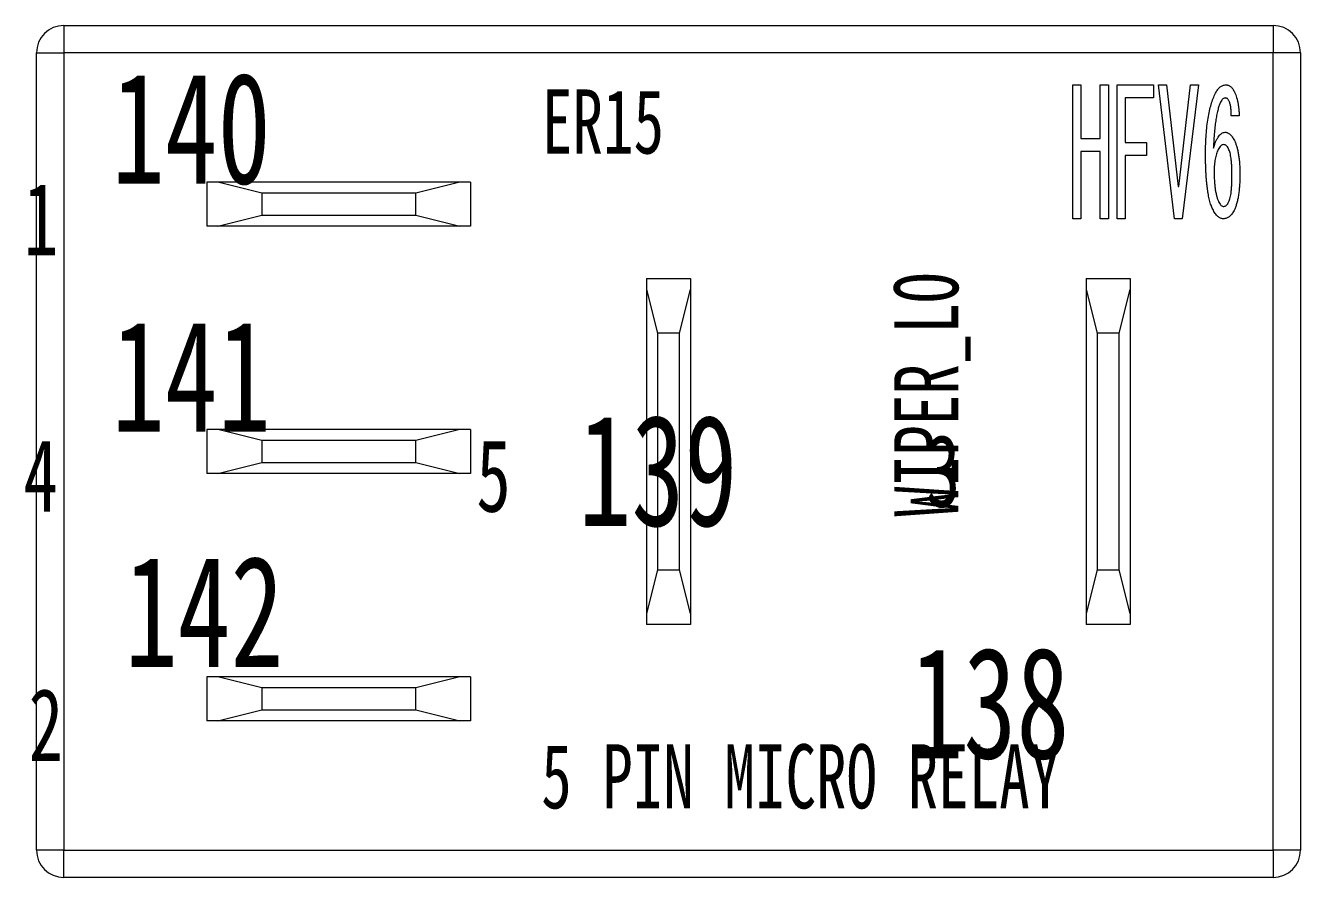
# Model space of a CAD drawing. Header units: inches. Extents: x 47316 to 59086, y 3141 to 11743.
# Drawn here: x 50566.5 to 50618.7, y 10089.8 to 10124.6 of the extents above; entities that cross this region are included whole.
import ezdxf
from ezdxf.enums import TextEntityAlignment as Align

# ---------------------------------------------------------------- set-up
doc = ezdxf.new("R2010")
doc.units = ezdxf.units.IN
doc.header["$MEASUREMENT"] = 0
doc.layers.add('1', color=1, linetype='Continuous')
doc.styles.add('MtX_STSong', font='')
doc.styles.add('仿宋', font='仿宋_GB2312.ttf', dxfattribs={"width": 0.7})
doc.styles.get('MtX_STSong').set_extended_font_data('STSong')

msp = doc.modelspace()

# ---------------------------------------------------------------- linework, layer by layer
at = {"color": 0, "linetype": 'Continuous', "lineweight": 15}
for p, q in [((50568.105, 10124.643), (50617.605, 10124.643)), ((50568.105, 10124.643), (50568.105, 10123.518)), ((50617.605, 10124.643), (50617.605, 10123.518)), ((50566.98, 10123.518), (50568.105, 10123.518)), ((50566.98, 10090.893), (50566.98, 10123.518)), ((50568.105, 10123.518), (50568.105, 10090.893)), ((50617.605, 10123.518), (50568.105, 10123.518)), ((50618.73, 10123.518), (50617.605, 10123.518)), ((50617.605, 10090.893), (50617.605, 10123.518)), ((50618.73, 10123.518), (50618.73, 10090.893)), ((50573.955, 10118.23), (50573.955, 10116.43)), ((50584.755, 10118.23), (50573.955, 10118.23)), ((50576.205, 10117.78), (50574.405, 10118.23)), ((50584.305, 10118.23), (50582.505, 10117.78)), ((50584.755, 10118.23), (50584.755, 10116.43)), ((50576.205, 10117.78), (50576.205, 10116.88)), ((50582.505, 10117.78), (50576.205, 10117.78)), ((50582.505, 10116.88), (50582.505, 10117.78)), ((50584.755, 10116.43), (50573.955, 10116.43)), ((50574.405, 10116.43), (50576.205, 10116.88)), ((50576.205, 10116.88), (50582.505, 10116.88)), ((50582.505, 10116.88), (50584.305, 10116.43)), ((50591.955, 10114.293), (50591.955, 10100.118)), ((50591.955, 10114.293), (50593.755, 10114.293)), ((50591.955, 10113.843), (50592.405, 10112.043)), ((50593.305, 10112.043), (50593.755, 10113.843)), ((50593.755, 10114.293), (50593.755, 10100.118)), ((50609.955, 10114.293), (50609.955, 10100.118)), ((50609.955, 10114.293), (50611.755, 10114.293)), ((50609.955, 10113.843), (50610.405, 10112.043)), ((50611.305, 10112.043), (50611.755, 10113.843)), ((50611.755, 10114.293), (50611.755, 10100.118)), ((50592.405, 10112.043), (50592.405, 10102.368)), ((50593.305, 10112.043), (50592.405, 10112.043)), ((50593.305, 10102.368), (50593.305, 10112.043)), ((50610.405, 10112.043), (50610.405, 10102.368)), ((50611.305, 10112.043), (50610.405, 10112.043)), ((50611.305, 10102.368), (50611.305, 10112.043)), ((50573.955, 10108.105), (50573.955, 10106.305)), ((50584.755, 10108.105), (50573.955, 10108.105)), ((50576.205, 10107.655), (50574.405, 10108.105)), ((50584.305, 10108.105), (50582.505, 10107.655)), ((50584.755, 10108.105), (50584.755, 10106.305)), ((50576.205, 10107.655), (50576.205, 10106.755)), ((50582.505, 10107.655), (50576.205, 10107.655)), ((50582.505, 10106.755), (50582.505, 10107.655)), ((50574.405, 10106.305), (50576.205, 10106.755)), ((50576.205, 10106.755), (50582.505, 10106.755)), ((50582.505, 10106.755), (50584.305, 10106.305)), ((50584.755, 10106.305), (50573.955, 10106.305)), ((50592.405, 10102.368), (50591.955, 10100.568)), ((50592.405, 10102.368), (50593.305, 10102.368)), ((50593.755, 10100.568), (50593.305, 10102.368)), ((50610.405, 10102.368), (50609.955, 10100.568)), ((50610.405, 10102.368), (50611.305, 10102.368)), ((50611.755, 10100.568), (50611.305, 10102.368)), ((50593.755, 10100.118), (50591.955, 10100.118)), ((50611.755, 10100.118), (50609.955, 10100.118)), ((50573.955, 10097.98), (50573.955, 10096.18)), ((50584.755, 10097.98), (50573.955, 10097.98)), ((50576.205, 10097.53), (50574.405, 10097.98)), ((50584.305, 10097.98), (50582.505, 10097.53)), ((50584.755, 10097.98), (50584.755, 10096.18)), ((50576.205, 10097.53), (50576.205, 10096.63)), ((50582.505, 10097.53), (50576.205, 10097.53)), ((50582.505, 10096.63), (50582.505, 10097.53)), ((50574.405, 10096.18), (50576.205, 10096.63)), ((50576.205, 10096.63), (50582.505, 10096.63)), ((50582.505, 10096.63), (50584.305, 10096.18)), ((50584.755, 10096.18), (50573.955, 10096.18)), ((50568.105, 10090.893), (50566.98, 10090.893)), ((50568.105, 10090.893), (50617.605, 10090.893)), ((50568.105, 10089.768), (50568.105, 10090.893)), ((50617.605, 10090.893), (50617.605, 10089.768)), ((50618.73, 10090.893), (50617.605, 10090.893)), ((50617.605, 10089.768), (50568.105, 10089.768))]:
    msp.add_line(p, q, dxfattribs=at)
for centre, start, end in [((50568.105, 10123.518), 90, 180), ((50617.605, 10123.518), 0, 90), ((50568.105, 10090.893), 180, 270), ((50617.605, 10090.893), 270, 0)]:
    msp.add_arc(centre, 1.125, start, end, dxfattribs=at)
at = {"layer": '1', "color": 255, "linetype": 'Continuous', "lineweight": 13}
for p, q in [((50609.407, 10116.732), (50609.407, 10122.212)), ((50609.407, 10122.212), (50609.74, 10122.212)), ((50609.74, 10122.212), (50609.74, 10120.019)), ((50610.532, 10122.212), (50610.865, 10122.212)), ((50610.532, 10120.019), (50610.532, 10122.212)), ((50610.865, 10122.212), (50610.865, 10116.732)), ((50611.22, 10116.732), (50611.22, 10122.212)), ((50611.22, 10122.212), (50612.706, 10122.212)), ((50612.706, 10122.212), (50612.706, 10121.679)), ((50613.577, 10116.732), (50612.917, 10122.212)), ((50612.917, 10122.212), (50613.24, 10122.212)), ((50613.24, 10122.212), (50613.718, 10118.051)), ((50613.746, 10118.051), (50614.224, 10122.212)), ((50614.547, 10122.212), (50613.886, 10116.732)), ((50614.224, 10122.212), (50614.547, 10122.212)), ((50612.706, 10121.679), (50611.553, 10121.679)), ((50611.553, 10121.679), (50611.553, 10119.85)), ((50616.219, 10120.947), (50615.897, 10120.947)), ((50609.74, 10120.019), (50610.532, 10120.019)), ((50611.553, 10119.85), (50612.424, 10119.85)), ((50612.424, 10119.85), (50612.424, 10119.317)), ((50610.532, 10119.486), (50609.74, 10119.486)), ((50609.74, 10119.486), (50609.74, 10116.732)), ((50610.532, 10116.732), (50610.532, 10119.486)), ((50611.553, 10119.317), (50611.553, 10116.732)), ((50612.424, 10119.317), (50611.553, 10119.317)), ((50613.718, 10118.051), (50613.746, 10118.051)), ((50609.74, 10116.732), (50609.407, 10116.732)), ((50610.865, 10116.732), (50610.532, 10116.732)), ((50611.553, 10116.732), (50611.22, 10116.732)), ((50613.886, 10116.732), (50613.577, 10116.732))]:
    msp.add_line(p, q, dxfattribs=at)
for points, knots in [([(50615.25, 10121.874), (50615.264, 10121.901), (50615.291, 10121.952), (50615.337, 10122.021), (50615.387, 10122.079), (50615.437, 10122.128), (50615.493, 10122.165), (50615.55, 10122.193), (50615.61, 10122.209), (50615.651, 10122.211), (50615.672, 10122.212)], [0, 0, 0, 0, 0.158634, 0.303547, 0.435715, 0.558497, 0.67301, 0.78415, 0.891827, 1, 1, 1, 1]), ([(50615.672, 10122.212), (50615.689, 10122.211), (50615.723, 10122.209), (50615.772, 10122.198), (50615.819, 10122.177), (50615.863, 10122.149), (50615.904, 10122.113), (50615.942, 10122.069), (50615.978, 10122.017), (50615.998, 10121.979), (50616.009, 10121.959)], [0, 0, 0, 0, 0.114864, 0.227641, 0.339617, 0.456273, 0.577157, 0.707931, 0.847275, 1, 1, 1, 1]), ([(50614.842, 10119.401), (50614.843, 10119.535), (50614.845, 10119.794), (50614.866, 10120.169), (50614.895, 10120.518), (50614.94, 10120.841), (50614.996, 10121.138), (50615.068, 10121.408), (50615.147, 10121.653), (50615.217, 10121.803), (50615.25, 10121.874)], [0, 0, 0, 0, 0.159042, 0.30756, 0.446124, 0.57506, 0.694235, 0.804553, 0.906301, 1, 1, 1, 1]), ([(50615.657, 10121.678), (50615.639, 10121.676), (50615.6, 10121.671), (50615.547, 10121.635), (50615.499, 10121.581), (50615.474, 10121.534), (50615.46, 10121.509)], [0, 0, 0, 0, 0.202434, 0.422078, 0.684638, 1, 1, 1, 1]), ([(50615.798, 10121.565), (50615.788, 10121.582), (50615.771, 10121.613), (50615.738, 10121.65), (50615.699, 10121.673), (50615.671, 10121.676), (50615.657, 10121.678)], [0, 0, 0, 0, 0.303691, 0.560441, 0.782113, 1, 1, 1, 1]), ([(50616.009, 10121.959), (50616.025, 10121.925), (50616.058, 10121.856), (50616.099, 10121.747), (50616.132, 10121.631), (50616.162, 10121.507), (50616.186, 10121.377), (50616.203, 10121.24), (50616.214, 10121.096), (50616.218, 10120.997), (50616.219, 10120.947)], [0, 0, 0, 0, 0.107762, 0.218756, 0.335435, 0.456626, 0.583635, 0.715641, 0.854978, 1, 1, 1, 1]), ([(50615.46, 10121.509), (50615.44, 10121.465), (50615.397, 10121.368), (50615.348, 10121.204), (50615.304, 10121.011), (50615.265, 10120.79), (50615.231, 10120.54), (50615.204, 10120.261), (50615.18, 10119.953), (50615.171, 10119.738), (50615.166, 10119.626)], [0, 0, 0, 0, 0.076178, 0.165002, 0.268176, 0.385173, 0.516771, 0.66309, 0.823784, 1, 1, 1, 1]), ([(50615.897, 10120.947), (50615.897, 10120.981), (50615.897, 10121.046), (50615.891, 10121.141), (50615.884, 10121.229), (50615.872, 10121.31), (50615.859, 10121.384), (50615.843, 10121.451), (50615.822, 10121.511), (50615.806, 10121.548), (50615.798, 10121.565)], [0, 0, 0, 0, 0.161643, 0.311959, 0.450983, 0.580904, 0.699954, 0.80876, 0.908391, 1, 1, 1, 1]), ([(50615.166, 10119.626), (50615.182, 10119.676), (50615.213, 10119.772), (50615.266, 10119.904), (50615.321, 10120.016), (50615.378, 10120.108), (50615.44, 10120.18), (50615.504, 10120.233), (50615.573, 10120.266), (50615.62, 10120.27), (50615.644, 10120.272)], [0, 0, 0, 0, 0.188402, 0.354694, 0.499677, 0.627283, 0.73742, 0.832378, 0.918336, 1, 1, 1, 1]), ([(50615.644, 10120.272), (50615.661, 10120.271), (50615.696, 10120.269), (50615.748, 10120.253), (50615.798, 10120.224), (50615.846, 10120.188), (50615.893, 10120.139), (50615.939, 10120.081), (50615.982, 10120.012), (50616.009, 10119.961), (50616.023, 10119.935)], [0, 0, 0, 0, 0.098071, 0.198084, 0.302914, 0.415724, 0.541317, 0.678783, 0.831464, 1, 1, 1, 1]), ([(50615.363, 10119.569), (50615.349, 10119.54), (50615.321, 10119.481), (50615.287, 10119.386), (50615.258, 10119.284), (50615.236, 10119.174), (50615.216, 10119.058), (50615.203, 10118.935), (50615.196, 10118.805), (50615.195, 10118.716), (50615.194, 10118.67)], [0, 0, 0, 0, 0.103989, 0.21317, 0.328129, 0.449132, 0.575966, 0.709866, 0.851076, 1, 1, 1, 1]), ([(50615.587, 10119.766), (50615.566, 10119.763), (50615.522, 10119.758), (50615.462, 10119.717), (50615.407, 10119.652), (50615.379, 10119.599), (50615.363, 10119.569)], [0, 0, 0, 0, 0.199844, 0.419038, 0.680078, 1, 1, 1, 1]), ([(50615.784, 10119.597), (50615.771, 10119.623), (50615.746, 10119.669), (50615.698, 10119.724), (50615.645, 10119.76), (50615.606, 10119.764), (50615.587, 10119.766)], [0, 0, 0, 0, 0.315362, 0.577922, 0.797566, 1, 1, 1, 1]), ([(50615.925, 10118.557), (50615.924, 10118.618), (50615.924, 10118.735), (50615.918, 10118.902), (50615.906, 10119.055), (50615.891, 10119.192), (50615.872, 10119.315), (50615.848, 10119.423), (50615.821, 10119.516), (50615.796, 10119.572), (50615.784, 10119.597)], [0, 0, 0, 0, 0.172427, 0.331159, 0.475411, 0.606298, 0.724053, 0.828031, 0.919663, 1, 1, 1, 1]), ([(50616.023, 10119.935), (50616.041, 10119.895), (50616.08, 10119.812), (50616.124, 10119.676), (50616.163, 10119.526), (50616.193, 10119.361), (50616.218, 10119.181), (50616.236, 10118.987), (50616.246, 10118.777), (50616.247, 10118.632), (50616.248, 10118.557)], [0, 0, 0, 0, 0.0931, 0.194668, 0.304697, 0.423715, 0.552237, 0.691198, 0.840133, 1, 1, 1, 1]), ([(50615.138, 10117.124), (50615.126, 10117.15), (50615.101, 10117.204), (50615.066, 10117.29), (50615.035, 10117.386), (50615.007, 10117.49), (50614.98, 10117.602), (50614.957, 10117.723), (50614.935, 10117.853), (50614.915, 10117.991), (50614.897, 10118.137), (50614.883, 10118.292), (50614.87, 10118.456), (50614.86, 10118.629), (50614.852, 10118.81), (50614.845, 10118.999), (50614.843, 10119.197), (50614.842, 10119.332), (50614.842, 10119.401)], [0, 0, 0, 0, 0.037089, 0.077318, 0.120903, 0.167121, 0.217154, 0.270417, 0.327506, 0.387571, 0.451538, 0.518943, 0.589862, 0.664764, 0.743216, 0.824783, 0.91082, 1, 1, 1, 1]), ([(50615.194, 10118.67), (50615.194, 10118.6), (50615.196, 10118.464), (50615.205, 10118.269), (50615.221, 10118.088), (50615.24, 10117.922), (50615.269, 10117.771), (50615.301, 10117.635), (50615.342, 10117.514), (50615.375, 10117.44), (50615.391, 10117.405)], [0, 0, 0, 0, 0.163056, 0.314967, 0.455122, 0.584465, 0.703508, 0.811566, 0.910341, 1, 1, 1, 1]), ([(50615.798, 10117.433), (50615.809, 10117.457), (50615.832, 10117.51), (50615.855, 10117.604), (50615.877, 10117.716), (50615.896, 10117.847), (50615.908, 10117.997), (50615.917, 10118.167), (50615.924, 10118.356), (50615.924, 10118.488), (50615.925, 10118.557)], [0, 0, 0, 0, 0.069309, 0.153628, 0.253372, 0.369799, 0.502057, 0.651386, 0.817044, 1, 1, 1, 1]), ([(50616.248, 10118.557), (50616.247, 10118.476), (50616.245, 10118.318), (50616.235, 10118.09), (50616.216, 10117.878), (50616.19, 10117.683), (50616.158, 10117.505), (50616.116, 10117.344), (50616.07, 10117.198), (50616.029, 10117.11), (50616.009, 10117.067)], [0, 0, 0, 0, 0.160922, 0.311022, 0.450557, 0.57973, 0.698842, 0.807781, 0.908026, 1, 1, 1, 1]), ([(50615.573, 10116.732), (50615.553, 10116.733), (50615.513, 10116.736), (50615.454, 10116.756), (50615.397, 10116.787), (50615.342, 10116.831), (50615.288, 10116.886), (50615.236, 10116.955), (50615.185, 10117.034), (50615.154, 10117.093), (50615.138, 10117.124)], [0, 0, 0, 0, 0.097077, 0.195094, 0.298911, 0.412404, 0.538164, 0.677061, 0.83022, 1, 1, 1, 1]), ([(50615.391, 10117.405), (50615.404, 10117.379), (50615.429, 10117.333), (50615.478, 10117.28), (50615.53, 10117.242), (50615.569, 10117.238), (50615.587, 10117.236)], [0, 0, 0, 0, 0.315617, 0.57556, 0.797402, 1, 1, 1, 1]), ([(50616.009, 10117.067), (50615.995, 10117.041), (50615.968, 10116.99), (50615.921, 10116.922), (50615.871, 10116.863), (50615.817, 10116.816), (50615.761, 10116.778), (50615.701, 10116.751), (50615.638, 10116.735), (50615.595, 10116.733), (50615.573, 10116.732)], [0, 0, 0, 0, 0.154014, 0.297138, 0.427932, 0.549795, 0.666076, 0.775956, 0.886767, 1, 1, 1, 1]), ([(50615.587, 10117.236), (50615.606, 10117.239), (50615.647, 10117.245), (50615.703, 10117.286), (50615.754, 10117.351), (50615.782, 10117.403), (50615.798, 10117.433)], [0, 0, 0, 0, 0.187645, 0.404089, 0.668919, 1, 1, 1, 1])]:
    msp.add_open_spline(points, degree=3, knots=knots, dxfattribs=at)

# ---------------------------------------------------------------- texts
at = {"color": 0, "lineweight": 15, "style": 'MtX_STSong', "width": 0.7}
for s, p in [('140', (50570.062, 10118.168)), ('141', (50570.062, 10108.012)), ('139', (50589.168, 10104.16)), ('142', (50570.588, 10098.381)), ('138', (50602.762, 10094.642))]:
    msp.add_text(s, height=4.5538, dxfattribs=at).set_placement(p)
at = {"color": 0, "lineweight": 15, "style": '仿宋', "width": 0.7}
for s, p in [('ER15', (50590.173, 10120.714)), ('5 PIN MICRO RELAY', (50598.269, 10093.91))]:
    msp.add_text(s, height=2.625, dxfattribs=at).set_placement(p, align=Align.MIDDLE_CENTER)
at = {"color": 2, "lineweight": 15, "style": 'MtX_STSong', "width": 0.7}
for s, p in [('1', (50566.461, 10115.237)), ('4', (50566.445, 10104.74)), ('5', (50584.988, 10104.74)), ('3', (50603.39, 10104.936)), ('2', (50566.66, 10094.543))]:
    msp.add_text(s, height=2.96, dxfattribs=at).set_placement(p)
at = {"color": 0, "linetype": 'Continuous', "lineweight": 15, "style": '仿宋', "width": 0.7}
msp.add_text('WIPER_LO', height=2.625, rotation=90, dxfattribs=at).set_placement((50603.637, 10109.533), align=Align.MIDDLE)

doc.saveas('drawing.dxf')
